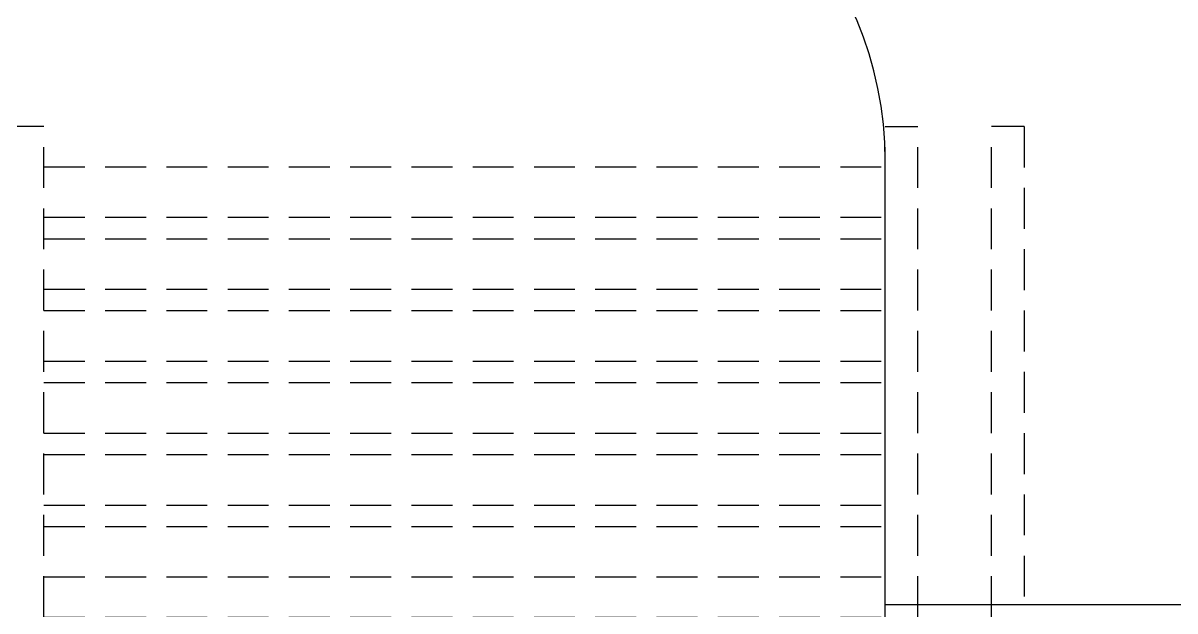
# Model space of a CAD drawing. Header units: millimetres. Extents: x 1887 to 2405, y 1100 to 1335.
# Drawn here: x 2112.28 to 2119.33, y 1181.69 to 1185.28 of the extents above; entities that cross this region are included whole.
import ezdxf

# ---------------------------------------------------------------- set-up
doc = ezdxf.new("R2010")
doc.units = ezdxf.units.MM
doc.linetypes.add('HIDDEN', pattern=[0.375, 0.25, -0.125])
for name, color, linetype in [('AR-CALÇADA', 1, 'Continuous'), ('AR-PROJ', 1, 'HIDDEN'), ('PG-PROJ', 1, 'HIDDEN')]:
    doc.layers.add(name, color=color, linetype=linetype)

# ---------------------------------------------------------------- blocks, each defined once
blk = doc.blocks.new('PG-MODULO1-PJ-C')
at = {"layer": 'PG-PROJ'}
for p, q in [((0.2, 3), (0, 3)), ((0, 0), (0, 3)), ((0.2, 0), (0.2, 3)), ((5.35, 3), (5.55, 3)), ((5.35, 0), (5.35, 3)), ((5.55, 0), (5.55, 3)), ((0.2, 2.7546), (5.35, 2.7546)), ((0.2, 2.4454), (5.35, 2.4454)), ((0.2, 2.3146), (5.35, 2.3146)), ((0.2, 2.0054), (5.35, 2.0054)), ((0.2, 1.8746), (5.35, 1.8746)), ((0.2, 1.5654), (5.35, 1.5654)), ((0.2, 1.4346), (5.35, 1.4346)), ((0.2, 1.1254), (5.35, 1.1254)), ((0.2, 0.9946), (5.35, 0.9946)), ((0.2, 0.6854), (5.35, 0.6854)), ((0.2, 0.5546), (5.35, 0.5546)), ((0.2, 0.2454), (5.35, 0.2454)), ((0.2, 0), (5.35, 0))]:
    blk.add_line(p, q, dxfattribs=at)

msp = doc.modelspace()

# ---------------------------------------------------------------- linework, layer by layer
at = {"layer": 'AR-CALÇADA'}
for p, q in [((2117.5597, 1181.7235), (2117.5597, 1184.4391)), ((2122.7347, 1181.7235), (2117.5597, 1181.7235))]:
    msp.add_line(p, q, dxfattribs=at)
msp.add_arc((2115.3597, 1184.4391), 2.2, 0, 90, dxfattribs=at)
at = {"layer": 'PG-PROJ'}
for p, q in [((2118.2097, 1181.6485), (2118.2097, 1184.6485)), ((2118.4097, 1184.6485), (2118.2097, 1184.6485)), ((2118.4097, 1184.6485), (2118.4097, 1181.6485))]:
    msp.add_line(p, q, dxfattribs=at)

# ---------------------------------------------------------------- block references
at = {"layer": 'AR-PROJ'}
msp.add_blockref('PG-MODULO1-PJ-C', (2112.2097, 1181.6485), dxfattribs=at)

doc.saveas('drawing.dxf')
